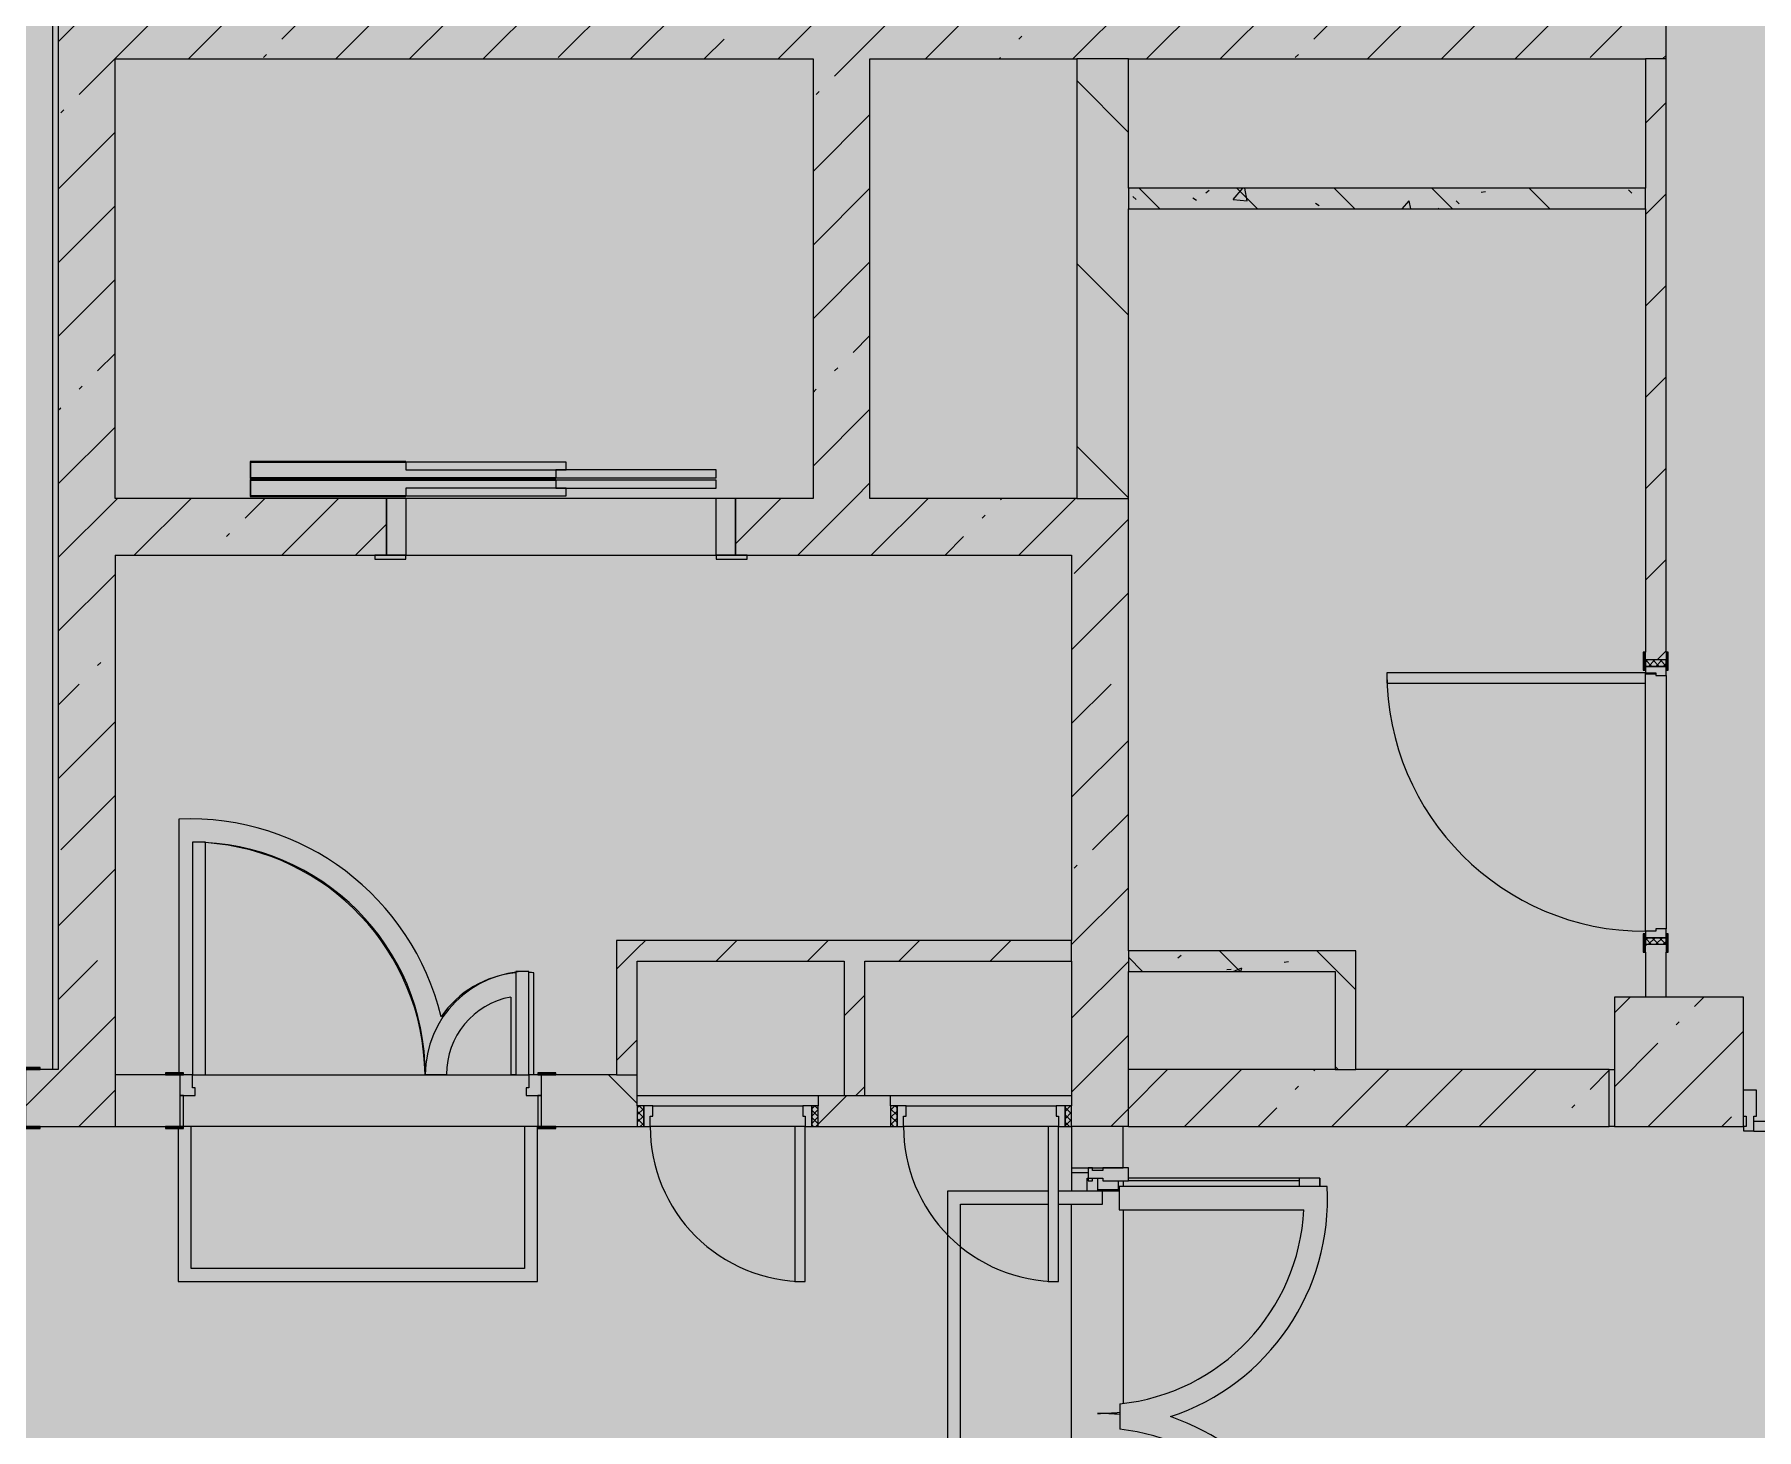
# Model space of a CAD drawing. Header units: millimetres. Extents: x 81663 to 277412, y -8553 to 29000.
# Drawn here: x 242716 to 249378, y 12227 to 17625 of the extents above; entities that cross this region are included whole.
import ezdxf

# ---------------------------------------------------------------- set-up
doc = ezdxf.new("R2010")
doc.units = ezdxf.units.MM
doc.layers.add('A-DETL-GENF-2', color=7, linetype='Continuous', lineweight=9, true_color=0xc0c0c0, transparency=0.4)
for name, color, linetype, lineweight, true_color in [('A-DETL-GENF-3', 7, 'Continuous', 5, 0xe2e2e2), ('A-DETL-GENF-4', 7, 'Continuous', 5, 0xb7b7b7), ('A-DOOR-1', 7, 'Continuous', 5, 0xb7b7b7), ('A-DOOR-2', 7, 'Continuous', 5, 0xe2e2e2), ('A-DOOR-3', 7, 'Continuous', 5, 0xaaaaaa), ('A-DOOR-FRAM-1', 7, 'Continuous', 5, 0xe2e2e2), ('A-DOOR-FRAM-2', 7, 'Continuous', 5, 0xb7b7b7), ('A-DOOR-FRAM-3', 7, 'Continuous', 5, 0xaaaaaa), ('A-FLOR-3', 7, 'Continuous', 5, 0xb7b7b7), ('A-GLAZ-CWMG-4', 7, 'Continuous', 5, 0x737373), ('A-WALL-6', 7, 'Continuous', 9, 0x737373), ('I-WALL-4', 7, 'Continuous', 5, 0x737373), ('I-WALL-5', 7, 'Continuous', 5, 0x787878), ('S-COLS-2', 7, 'Continuous', 5, 0x737373)]:
    doc.layers.add(name, color=color, linetype=linetype, lineweight=lineweight, true_color=true_color)
doc.layers.add('I-WALL-3', color=7, linetype='Continuous', lineweight=5)
doc.layers.add('S-COLS-1', color=7, linetype='Continuous', lineweight=5)
pattern_1 = [(45, (148228.23, 0), (-285.1231, 285.1231), []), (45, (148513.35, 0), (-285.1231, 285.1231), [504.031, -100.806, 16.764, -84.042])]
pattern_2 = [(135, (148228.23, 0), (-353.5534, -353.5534), [])]
pattern_3 = [(45, (148228.23, 0), (-176.7767, 176.7767), [])]
pattern_4 = [(135, (148228.23, 0), (-377.1708, -377.1708), [533.4, -88.9, 17.78, -88.9]), (135, (148228.23, 376.94), (-377.1708, -377.1708), []), (50, (148228.23, 0), (637.6445, -55.7866), [66.675, -733.425]), (355, (148228.2, 0), (-123.3494, 668.6992), [53.34, -586.74]), (100.451, (148281.37, -4.65), (514.299, 612.908), [56.665, -623.315]), (46.184, (148228.2, 177.8), (948.7764, -147.1497), [100.012, -1100.137]), (96.636, (148307.3, 165.5), (830.909, 865.997), [84.998, -934.973]), (351.184, (148228.2, 177.8), (830.918, 865.988), [80.01, -880.11]), (21, (148317.13, 133.35), (530.6506, -357.9283), [66.675, -733.425]), (326, (148317.1, 133.35), (216.308, 644.6585), [53.34, -586.74]), (71.451, (148361.35, 103.5), (746.9596, 286.7243), [56.665, -623.315]), (37.5, (148228.23, 0), (10.81053, 295.9426), [16.764, -562.864, 16.764, -578.866, -588.962]), (37.5, (148228.23, 0), (10.81053, 295.9426), [-1175.258, 16.764, -572.198]), (7.5, (148228.23, 0), (233.8692, 350.6318), [16.764, -322.834, 16.764, -549.529, -224.472]), (7.5, (148228.23, 0), (233.8692, 350.6318), [-905.891, 16.764, -207.708]), (327.5, (148029.98, 0), (474.5678, -20.0513), [16.764, -205.486, 16.764, -676.656, -920.115]), (327.5, (148029.98, 0), (474.5678, -20.0513), [-915.67, 16.764, -903.351]), (317.5, (147941.1, 0), (518.4522, 88.9934), [16.764, -272.161, 16.764, -443.738, -653.415]), (317.5, (147941.1, 0), (518.4522, 88.9934), [-749.427, 16.764, -636.651])]

# ---------------------------------------------------------------- blocks, each defined once
blk = doc.blocks.new('110_Дверь_СКБ_1Ст_Внутренняя1 - Д-3б_п_ 1100x2100h_много всего 2-32816779-2_5_3_птичка')
at = {"layer": 'A-DOOR-2'}
h = blk.add_hatch(color=256, dxfattribs=at)
h.paths.add_polyline_path([(-512.5, 40), (-512.5, -40), (-477.5, -40), (-477.5, 0), (-487.5, 0), (-487.5, 40)])
h.paths.add_polyline_path([(502.5, 0), (502.5, -40), (537.5, -40), (537.5, 40), (512.5, 40), (512.5, 0)])
at = {"layer": 'A-DOOR-3'}
h = blk.add_hatch(dxfattribs=at)
h.set_pattern_fill('FP_88', color=256, style=0, pattern_type=2)
h.set_pattern_definition([(135, (1751.41, 104.685), (-14.14214, -14.14214), []), (225, (1751.41, 104.685), (14.14214, -14.14214), [])])
h.paths.add_polyline_path([(537.5, -40), (562.5, -40), (562.5, 40), (537.5, 40)])
at = {"layer": 'A-DOOR-FRAM-1'}
for points in [[(472.5, 40), (512.5, 40), (512.5, 1040), (472.5, 1040)], [(-567.5, 40), (-497.5, 40), (-497.5, 48), (-567.5, 48)], [(522.5, 40), (592.5, 40), (592.5, 48), (522.5, 48)], [(-567.5, -48), (-497.5, -48), (-497.5, -40), (-567.5, -40)], [(522.5, -48), (592.5, -48), (592.5, -40), (522.5, -40)]]:
    blk.add_hatch(color=256, dxfattribs=at).paths.add_polyline_path(points)
at = {"layer": 'A-DOOR-FRAM-3'}
h = blk.add_hatch(dxfattribs=at)
h.set_pattern_fill('FP_89', color=256, style=0, pattern_type=2)
h.set_pattern_definition([(45, (-371.384, 104.685), (-14.1421, 14.1421), []), (135, (-371.384, 104.685), (-14.1421, -14.1421), [])])
h.paths.add_polyline_path([(-537.5, -40), (-512.5, -40), (-512.5, 40), (-537.5, 40)])
at = {"layer": 'A-DOOR-1'}
for p, q in [((512.5, 1040), (472.5, 1040)), ((472.5, 1040), (472.5, 40)), ((512.5, 40), (512.5, 1040)), ((472.5, 40), (512.5, 40))]:
    blk.add_line(p, q, dxfattribs=at)
blk.add_arc((512.5, 40), 1000, 90, 180, dxfattribs=at)
at = {"layer": 'A-DOOR-FRAM-2'}
for p, q in [((-497.5, 48), (-567.5, 48)), ((-567.5, 48), (-567.5, 40)), ((-567.5, 40), (-497.5, 40)), ((-512.5, 40), (-537.5, 40)), ((-537.5, 40), (-537.5, -40)), ((-487.5, 40), (-512.5, 40)), ((-512.5, 40), (-512.5, -40)), ((-512.5, -40), (-512.5, 40)), ((-497.5, 40), (-512.5, 40)), ((-512.5, 40), (-512.5, 39)), ((-512.5, 39), (-497.5, 39)), ((-497.5, 40), (-497.5, 48)), ((-497.5, 39), (-497.5, 40)), ((-487.5, 0), (-487.5, 40)), ((-477.5, 0), (-487.5, 0)), ((-477.5, -40), (-477.5, 0)), ((512.5, 0), (502.5, 0)), ((502.5, 0), (502.5, -40)), ((512.5, 40), (512.5, 0)), ((537.5, 40), (512.5, 40)), ((592.5, 48), (522.5, 48)), ((522.5, 48), (522.5, 40)), ((537.5, 40), (522.5, 40)), ((522.5, 40), (522.5, 39)), ((522.5, 40), (592.5, 40)), ((522.5, 39), (537.5, 39)), ((537.5, -40), (537.5, 40)), ((562.5, 40), (537.5, 40)), ((537.5, 40), (537.5, -40)), ((537.5, 39), (537.5, 40)), ((562.5, -40), (562.5, 40)), ((592.5, 40), (592.5, 48)), ((-497.5, -40), (-567.5, -40)), ((-567.5, -40), (-567.5, -48)), ((-567.5, -48), (-497.5, -48)), ((-537.5, -40), (-512.5, -40)), ((-497.5, -39), (-512.5, -39)), ((-512.5, -39), (-512.5, -40)), ((-512.5, -40), (-477.5, -40)), ((-512.5, -40), (-497.5, -40)), ((-497.5, -40), (-497.5, -39)), ((-497.5, -48), (-497.5, -40)), ((502.5, -40), (537.5, -40)), ((537.5, -39), (522.5, -39)), ((522.5, -39), (522.5, -40)), ((522.5, -40), (537.5, -40)), ((592.5, -40), (522.5, -40)), ((522.5, -40), (522.5, -48)), ((522.5, -48), (592.5, -48)), ((537.5, -40), (537.5, -39)), ((537.5, -40), (562.5, -40)), ((592.5, -48), (592.5, -40))]:
    blk.add_line(p, q, dxfattribs=at)
blk = doc.blocks.new('110_Дверь_СКБ_2Ст - Д-1_л_Лестничная клетка EIS60 2-32142534-2_5_3_птичка')
at = {"layer": 'A-DOOR-2'}
for points in [[(662.5, 110), (662.5, 1010), (612.5, 1010), (612.5, 110)], [(-587.5, 510), (-637.5, 510), (-637.5, 110), (-587.5, 110), (-587.5, 433.2)], [(712.5, 30), (697.5, 30), (697.5, -110), (712.5, -110), (712.5, -30.6)]]:
    blk.add_hatch(color=256, dxfattribs=at).paths.add_polyline_path(points)
h = blk.add_hatch(color=256, dxfattribs=at)
h.paths.add_polyline_path([(712.5, 110), (662.5, 110), (662.5, 60), (652.5, 60), (652.5, 30), (712.5, 30)])
h.paths.add_polyline_path([(-627.5, 30), (-627.5, 60), (-637.5, 60), (-637.5, 110), (-687.5, 110), (-687.5, 30)])
at = {"layer": 'A-DOOR-FRAM-1'}
for points in [[(-672.5, 110), (-672.5, 118), (-742.5, 118), (-742.5, 110)], [(767.5, 110), (767.5, 118), (697.5, 118), (697.5, 110)], [(-672.5, 30), (-687.5, 30), (-687.5, -110), (-672.5, -110), (-672.5, -30.6)], [(-672.5, -110), (-742.5, -110), (-742.5, -118), (-672.5, -118)], [(767.5, -118), (767.5, -110), (697.5, -110), (697.5, -118)]]:
    blk.add_hatch(color=256, dxfattribs=at).paths.add_polyline_path(points)
at = {"layer": 'A-DOOR-1'}
for p, q in [((662.5, 1010), (612.5, 1010)), ((612.5, 1010), (612.5, 110)), ((662.5, 110), (662.5, 1010)), ((-637.5, 510), (-637.5, 110)), ((-587.5, 510), (-637.5, 510)), ((-587.5, 110), (-587.5, 510)), ((-637.5, 110), (-587.5, 110)), ((612.5, 110), (662.5, 110))]:
    blk.add_line(p, q, dxfattribs=at)
for centre, radius, start, end in [((662.5, 110), 900, 90, 180), ((-637.5, 110), 400, 360, 90)]:
    blk.add_arc(centre, radius, start, end, dxfattribs=at)
at = {"layer": 'A-DOOR-FRAM-2'}
for p, q in [((-672.5, 118), (-742.5, 118)), ((-742.5, 118), (-742.5, 110)), ((-742.5, 110), (-672.5, 110)), ((-637.5, 110), (-687.5, 110)), ((-687.5, 110), (-687.5, 30)), ((-672.5, 110), (-672.5, 118)), ((-637.5, 60), (-637.5, 110)), ((662.5, 110), (662.5, 60)), ((712.5, 110), (662.5, 110)), ((767.5, 118), (697.5, 118)), ((697.5, 118), (697.5, 110)), ((697.5, 110), (767.5, 110)), ((712.5, 30), (712.5, 110)), ((767.5, 110), (767.5, 118)), ((-687.5, 30), (-627.5, 30)), ((-672.5, 30), (-687.5, 30)), ((-687.5, 30), (-687.5, -110)), ((-672.5, -110), (-672.5, 30)), ((-627.5, 60), (-637.5, 60)), ((-627.5, 30), (-627.5, 60)), ((662.5, 60), (652.5, 60)), ((652.5, 60), (652.5, 30)), ((652.5, 30), (712.5, 30)), ((712.5, 30), (697.5, 30)), ((697.5, 30), (697.5, -110)), ((712.5, -110), (712.5, 30)), ((-672.5, -110), (-742.5, -110)), ((-742.5, -110), (-742.5, -118)), ((-742.5, -118), (-672.5, -118)), ((-687.5, -110), (-672.5, -110)), ((-672.5, -118), (-672.5, -110)), ((697.5, -110), (712.5, -110)), ((767.5, -110), (697.5, -110)), ((697.5, -110), (697.5, -118)), ((697.5, -118), (767.5, -118)), ((767.5, -118), (767.5, -110))]:
    blk.add_line(p, q, dxfattribs=at)
blk = doc.blocks.new('110_Дверь_СКБ_2Ст - Д-3а 1450x2100h_Лестничная клетка из коридора-32352288-2_5_3_птичка')
at = {"layer": 'A-DOOR-2'}
for points in [[(-587.5, 100), (-587.5, 1000), (-637.5, 1000), (-637.5, 100)], [(662.5, 100), (662.5, 500), (612.5, 500), (612.5, 100)], [(712.5, -100), (712.5, 20), (697.5, 20), (697.5, -100)]]:
    blk.add_hatch(color=256, dxfattribs=at).paths.add_polyline_path(points)
h = blk.add_hatch(color=256, dxfattribs=at)
h.paths.add_polyline_path([(-627.5, 20), (-627.5, 50), (-637.5, 50), (-637.5, 100), (-687.5, 100), (-687.5, 20)])
h.paths.add_polyline_path([(712.5, 20), (712.5, 100), (662.5, 100), (662.5, 50), (652.5, 50), (652.5, 20)])
at = {"layer": 'A-DOOR-FRAM-1'}
for points in [[(-672.5, 100), (-672.5, 108), (-742.5, 108), (-742.5, 100)], [(767.5, 100), (767.5, 108), (697.5, 108), (697.5, 100)], [(-672.5, -100), (-672.5, 20), (-687.5, 20), (-687.5, -100)], [(-672.5, -108), (-672.5, -100), (-742.5, -100), (-742.5, -108)], [(767.5, -108), (767.5, -100), (697.5, -100), (697.5, -108)]]:
    blk.add_hatch(color=256, dxfattribs=at).paths.add_polyline_path(points)
at = {"layer": 'A-DOOR-1'}
for p, q in [((-637.5, 1000), (-637.5, 100)), ((-587.5, 1000), (-637.5, 1000)), ((-587.5, 100), (-587.5, 1000)), ((662.5, 500), (612.5, 500)), ((612.5, 500), (612.5, 100)), ((662.5, 100), (662.5, 500)), ((-637.5, 100), (-587.5, 100)), ((612.5, 100), (662.5, 100))]:
    blk.add_line(p, q, dxfattribs=at)
for centre, radius, start, end in [((-637.5, 100), 900, 0, 90), ((662.5, 100), 400, 90, 180)]:
    blk.add_arc(centre, radius, start, end, dxfattribs=at)
at = {"layer": 'A-DOOR-FRAM-2'}
for p, q in [((-672.5, 108), (-742.5, 108)), ((-742.5, 108), (-742.5, 100)), ((-742.5, 100), (-672.5, 100)), ((-637.5, 100), (-687.5, 100)), ((-687.5, 100), (-687.5, 20)), ((-672.5, 100), (-672.5, 108)), ((-637.5, 50), (-637.5, 100)), ((662.5, 100), (662.5, 50)), ((712.5, 100), (662.5, 100)), ((767.5, 108), (697.5, 108)), ((697.5, 108), (697.5, 100)), ((697.5, 100), (767.5, 100)), ((712.5, 20), (712.5, 100)), ((767.5, 100), (767.5, 108)), ((-687.5, 20), (-627.5, 20)), ((-672.5, 20), (-687.5, 20)), ((-687.5, 20), (-687.5, -100)), ((-672.5, -100), (-672.5, 20)), ((-627.5, 50), (-637.5, 50)), ((-627.5, 20), (-627.5, 50)), ((662.5, 50), (652.5, 50)), ((652.5, 50), (652.5, 20)), ((652.5, 20), (712.5, 20)), ((712.5, 20), (697.5, 20)), ((697.5, 20), (697.5, -100)), ((712.5, -100), (712.5, 20)), ((-672.5, -100), (-742.5, -100)), ((-742.5, -100), (-742.5, -108)), ((-742.5, -108), (-672.5, -108)), ((-687.5, -100), (-672.5, -100)), ((-672.5, -108), (-672.5, -100)), ((697.5, -100), (712.5, -100)), ((767.5, -100), (697.5, -100)), ((697.5, -100), (697.5, -108)), ((697.5, -108), (767.5, -108)), ((767.5, -108), (767.5, -100))]:
    blk.add_line(p, q, dxfattribs=at)
blk = doc.blocks.new('110_Дверь_СКБ_1Ст - д-18 700x2100h_Технический шкаф ЭОМ и СС-23698042-2_5_3_птичка')
at = {"layer": 'A-DOOR-2'}
h = blk.add_hatch(color=256, dxfattribs=at)
h.paths.add_polyline_path([(312.5, 60), (312.5, 20), (302.5, 20), (302.5, -20), (337.5, -20), (337.5, 60)])
h.paths.add_polyline_path([(-287.5, 60), (-312.5, 60), (-312.5, -20), (-277.5, -20), (-277.5, 20), (-287.5, 20)])
at = {"layer": 'A-DOOR-3'}
h = blk.add_hatch(dxfattribs=at)
h.set_pattern_fill('FP_123', color=256, style=0, pattern_type=2)
h.set_pattern_definition([(135, (1951.41, 124.685), (-14.14214, -14.14214), []), (225, (1951.41, 124.685), (14.14214, -14.14214), [])])
h.paths.add_polyline_path([(362.5, 60), (337.5, 60), (337.5, -20), (362.5, -20)])
at = {"layer": 'A-DOOR-FRAM-1'}
blk.add_hatch(color=256, dxfattribs=at).paths.add_polyline_path([(-247.5, 660), (-287.5, 660), (-287.5, 60), (-247.5, 60), (-247.5, 503.6)])
at = {"layer": 'A-DOOR-FRAM-3'}
h = blk.add_hatch(dxfattribs=at)
h.set_pattern_fill('FP_124', color=256, style=0, pattern_type=2)
h.set_pattern_definition([(45, (-171.384, 124.685), (-14.1421, 14.1421), []), (135, (-171.384, 124.685), (-14.1421, -14.1421), [])])
h.paths.add_polyline_path([(-312.5, 60), (-337.5, 60), (-337.5, -20), (-312.5, -20)])
at = {"layer": 'A-DOOR-1'}
for p, q in [((-287.5, 660), (-287.5, 60)), ((-247.5, 660), (-287.5, 660)), ((-247.5, 60), (-247.5, 660)), ((-287.5, 60), (-247.5, 60))]:
    blk.add_line(p, q, dxfattribs=at)
blk.add_arc((-287.5, 60), 600, 360, 90, dxfattribs=at)
at = {"layer": 'A-DOOR-FRAM-2'}
for p, q in [((-312.5, 60), (-337.5, 60)), ((-337.5, 60), (-337.5, -20)), ((-287.5, 60), (-312.5, 60)), ((-312.5, 60), (-312.5, -20)), ((-312.5, -20), (-312.5, 60)), ((-287.5, 20), (-287.5, 60)), ((-277.5, 20), (-287.5, 20)), ((-277.5, -20), (-277.5, 20)), ((-247.5, 60), (312.5, 60)), ((312.5, 20), (302.5, 20)), ((302.5, 20), (302.5, -20)), ((312.5, 60), (312.5, 20)), ((337.5, 60), (312.5, 60)), ((337.5, -20), (337.5, 60)), ((362.5, 60), (337.5, 60)), ((337.5, 60), (337.5, -20)), ((362.5, -20), (362.5, 60)), ((-337.5, -20), (-312.5, -20)), ((-312.5, -20), (-277.5, -20)), ((302.5, -20), (-277.5, -20)), ((302.5, -20), (337.5, -20)), ((337.5, -20), (362.5, -20))]:
    blk.add_line(p, q, dxfattribs=at)
blk = doc.blocks.new('BSC_Колонна _Прямоугольная - 500х500-17857564-2_5_3_птичка')
at = {"layer": 'S-COLS-1'}
h = blk.add_hatch(dxfattribs=at)
h.set_pattern_fill('FP_154', color=256, style=0, pattern_type=2)
h.set_pattern_definition([(45, (-100850, -13650), (-285.1231, 285.1231), []), (45, (-100564.88, -13650), (-285.1231, 285.1231), [504.031, -100.806, 16.764, -84.042])])
h.paths.add_polyline_path([(-250, -250), (250, -250), (250, 250), (-250, 250), (-250, -115.2)])
at = {"layer": 'S-COLS-2'}
for p, q in [((250, 250), (-250, 250)), ((-250, 250), (-250, -250)), ((250, -250), (250, 250)), ((-250, -250), (250, -250))]:
    blk.add_line(p, q, dxfattribs=at)
blk = doc.blocks.new('DOR_Дверь лифта - 1350х2050h-19118285-2_5_3_птичка')
at = {"layer": 'A-DOOR-1'}
for p, q in [((-600, 125), (-720, 125)), ((-720, 125), (-720, 110)), ((-720, 110), (-600, 110)), ((-675, 110), (-675, -110)), ((-600, 110), (-675, 110)), ((-600, 110), (-600, 125)), ((600, 110), (-600, 110)), ((-600, 110), (-600, -110)), ((720, 125), (600, 125)), ((600, 125), (600, 110)), ((600, -110), (600, 110)), ((675, 110), (600, 110)), ((600, 110), (720, 110)), ((675, -110), (675, 110)), ((720, 110), (720, 125)), ((-675, -110), (-600, -110)), ((-600, -110), (600, -110)), ((-20, -120), (-20, -150)), ((600, -120), (-20, -120)), ((600, -110), (675, -110)), ((600, -150), (600, -120)), ((-600, -150), (-600, -180)), ((20, -150), (-600, -150)), ((-600, -180), (20, -180)), ((-600, -190), (-600, -220)), ((20, -190), (-600, -190)), ((-20, -150), (600, -150)), ((20, -180), (20, -150)), ((20, -220), (20, -190)), ((-600, -220), (20, -220)), ((-20, -220), (-20, -250)), ((600, -220), (-20, -220)), ((-20, -250), (600, -250)), ((600, -250), (600, -220))]:
    blk.add_line(p, q, dxfattribs=at)
at = {"layer": 'A-DOOR-FRAM-2'}
for p, q in [((600, -117), (600, -120)), ((1203, -117), (600, -117)), ((600, -120), (1200, -120)), ((1200, -120), (1200, -180)), ((1203, -183), (1203, -117)), ((1200, -180), (20, -180)), ((20, -180), (20, -183)), ((20, -183), (1203, -183)), ((1203, -187), (20, -187)), ((20, -187), (20, -190)), ((20, -190), (1200, -190)), ((1200, -190), (1200, -250)), ((1203, -253), (1203, -187)), ((600, -250), (600, -253)), ((1200, -250), (600, -250)), ((600, -253), (1203, -253))]:
    blk.add_line(p, q, dxfattribs=at)
blk = doc.blocks.new('Дверь_Витражная_остекление_ - ВВ-7 остекление-32349468-2_5_3_птичка')
at = {"layer": 'A-DETL-GENF-3'}
for points in [[(-860, -106.8), (-860, -880), (-837.2, -880), (-837.2, -106.8), (-815, -106.8), (-815, -20), (-860, -20)], [(865, -103.8), (877.8, -103.8), (877.8, -880), (910, -880), (910, -140), (900, -140), (900, -40), (910, -40), (910, -20), (865, -20)]]:
    blk.add_hatch(color=256, dxfattribs=at).paths.add_polyline_path(points)
at = {"layer": 'A-DETL-GENF-4'}
for p, q in [((-815, -20), (-860, -20)), ((-860, -880), (-860, -20)), ((-815, -20), (-860, -20)), ((-860, -20), (-860, -880)), ((-815, -106.8), (-815, -20)), ((-815, -106.8), (-815, -20)), ((865, -103.8), (865, -20)), ((865, -20), (865, -103.8)), ((-860, -100), (-815, -100)), ((-850, -800), (-850, -100)), ((-806, -106.8), (-806, -100)), ((900, -100), (865, -100)), ((900, -800), (900, -140)), ((910, -880), (910, -140)), ((910, -880), (910, -140)), ((-860, -800), (-837.2, -800)), ((910, -800), (877.8, -800)), ((-860, -880), (-837.2, -880)), ((-860, -880), (-837.2, -880)), ((910, -880), (877.8, -880)), ((877.8, -880), (910, -880))]:
    blk.add_line(p, q, dxfattribs=at)
at = {"layer": 'A-DOOR-1'}
for p, q in [((-910, 20), (-860, 20)), ((-910, -20), (-910, 20)), ((-860, 20), (-860, -20)), ((860, 20), (910, 20)), ((860, -20), (860, 20)), ((910, 20), (910, -20)), ((-860, -20), (-910, -20)), ((-860, -880), (-860, -20)), ((910, -20), (860, -20)), ((860, -103.8), (860, -39))]:
    blk.add_line(p, q, dxfattribs=at)
for centre, start, end in [((-860, -20), 354.22155, 0), ((860, -20), 180, 185.77845), ((-860, -20), 270, 271.54729)]:
    blk.add_arc(centre, 860, start, end, dxfattribs=at)
blk = doc.blocks.new('Прямоугольный импост - Импост структурный с накладкой - 160мм Темный-32348142-2_5_3_птичка')
at = {"layer": 'A-GLAZ-CWMG-4'}
for p, q in [((0, 17), (-50, 17)), ((-50, 17), (-50, 0)), ((-50, 0), (-40, 0)), ((-40, 0), (-40, -40)), ((-10, -40), (-10, 0)), ((-10, 0), (0, 0)), ((0, 0), (0, 17)), ((-40, -40), (-50, -40)), ((-50, -40), (-50, -140)), ((0, -40), (-10, -40)), ((0, -140), (0, -40)), ((-50, -140), (0, -140))]:
    blk.add_line(p, q, dxfattribs=at)
blk = doc.blocks.new('Дверь_Витражная_остекление_ - ВВ-22-32429667-2_5_3_птичка')
at = {"layer": 'A-DETL-GENF-3'}
for points in [[(-642.5, -710), (-642.5, -20), (-687.5, -20), (-687.5, -710)], [(737.5, -705), (737.5, -20), (692.5, -20), (692.5, -705)]]:
    blk.add_hatch(color=256, dxfattribs=at).paths.add_polyline_path(points)
at = {"layer": 'A-DETL-GENF-4'}
for p, q in [((-642.5, -20), (-687.5, -20)), ((-687.5, -710), (-687.5, -20)), ((-642.5, -20), (-687.5, -20)), ((-687.5, -20), (-687.5, -710)), ((-642.5, -710), (-642.5, -20)), ((-642.5, -710), (-642.5, -20)), ((692.5, -705), (692.5, -20)), ((692.5, -20), (692.5, -705)), ((737.5, -705), (737.5, -20)), ((737.5, -705), (737.5, -20)), ((-687.5, -100), (-642.5, -100)), ((-677.5, -630), (-677.5, -100)), ((-633.5, -630), (-633.5, -100)), ((683.5, -625), (683.5, -100)), ((737.5, -100), (692.5, -100)), ((727.5, -625), (727.5, -100)), ((-687.5, -630), (-642.5, -630)), ((737.5, -625), (692.5, -625)), ((-687.5, -710), (-642.5, -710)), ((-687.5, -710), (-642.5, -710)), ((737.5, -705), (692.5, -705)), ((692.5, -705), (737.5, -705))]:
    blk.add_line(p, q, dxfattribs=at)
at = {"layer": 'A-DOOR-1'}
for p, q in [((-737.5, 20), (-687.5, 20)), ((-737.5, -20), (-737.5, 20)), ((-687.5, 20), (-687.5, -20)), ((687.5, 20), (737.5, 20)), ((687.5, -20), (687.5, 20)), ((737.5, 20), (737.5, -20)), ((-687.5, -20), (-737.5, -20)), ((-687.5, -710), (-687.5, -20)), ((687.5, -705), (687.5, -20)), ((737.5, -20), (687.5, -20))]:
    blk.add_line(p, q, dxfattribs=at)
for centre, radius, start, end in [((-687.5, -20), 690, 270, 0), ((687.5, -20), 685, 180, 270)]:
    blk.add_arc(centre, radius, start, end, dxfattribs=at)
blk = doc.blocks.new('Прямоугольный импост - Импост структурный с накладкой - 160мм Темный-V160-2_5_3_птичка')
at = {"layer": 'A-GLAZ-CWMG-4'}
for p, q in [((0, 17), (-40, 17)), ((-10, -40), (-10, 0)), ((-10, 0), (0, 0)), ((0, 0), (0, 17)), ((-40, -40), (-50, -40)), ((-50, -40), (-50, -140)), ((-40, -20), (-40, -40)), ((0, -40), (-10, -40)), ((-50, -140), (0, -140))]:
    blk.add_line(p, q, dxfattribs=at)

msp = doc.modelspace()

# ---------------------------------------------------------------- hatches: boundary and pattern name
at = {"layer": 'A-DETL-GENF-2'}
msp.add_hatch(color=256, dxfattribs=at).paths.add_polyline_path([(270445.2, -258), (273466.2, -258), (273466.2, 21558), (241536.2, 21558), (241536.2, 27348), (233088.2, 27348), (233088.2, 5750), (237430.2, 5750), (237430.2, -258), (269517.7, -258)])
at = {"layer": 'I-WALL-3'}
h = msp.add_hatch(dxfattribs=at)
h.set_pattern_fill('FP_56', color=256, style=0, pattern_type=2)
h.set_pattern_definition(pattern_1)
h.paths.add_polyline_path([(248948.2, 17530), (249028.2, 17530), (249028.2, 17750), (242808.2, 17750), (242808.2, 17530), (247431.6, 17530)])
h = msp.add_hatch(dxfattribs=at)
h.set_pattern_fill('FP_56', color=256, style=0, pattern_type=2)
h.set_pattern_definition(pattern_1)
h.paths.add_polyline_path([(243028.2, 13620), (243028.2, 17530), (242808.2, 17530), (242808.2, 13620)])
h = msp.add_hatch(dxfattribs=at)
h.set_pattern_fill('FP_56', color=256, style=0, pattern_type=2)
h.set_pattern_definition(pattern_1)
h.paths.add_polyline_path([(245948.2, 15830), (245948.2, 17530), (245728.2, 17530), (245728.2, 15830)])
h = msp.add_hatch(dxfattribs=at)
h.set_pattern_fill('FP_59', color=256, style=0, pattern_type=2)
h.set_pattern_definition(pattern_2)
h.paths.add_polyline_path([(246948.2, 15830), (246948.2, 17530), (246748.2, 17530), (246748.2, 15830)])
h = msp.add_hatch(dxfattribs=at)
h.set_pattern_fill('FP_60', color=256, style=0, pattern_type=2)
h.set_pattern_definition(pattern_3)
h.paths.add_polyline_path([(248975.3, 13900), (249028.2, 13900), (249028.2, 14105), (248948.2, 14105), (248948.2, 13900)])
h.paths.add_polyline_path([(248948.2, 15205), (249028.2, 15205), (249028.2, 17530), (248948.2, 17530), (248948.2, 15235)])
h = msp.add_hatch(dxfattribs=at)
h.set_pattern_fill('FP_56', color=256, style=0, pattern_type=2)
h.set_pattern_definition(pattern_1)
h.paths.add_polyline_path([(243028.2, 15610), (244078.2, 15610), (244078.2, 15830), (243028.2, 15830)])
h.paths.add_polyline_path([(246728.2, 15610), (246948.2, 15610), (246948.2, 15830), (245428.2, 15830), (245428.2, 15610)])
h = msp.add_hatch(dxfattribs=at)
h.set_pattern_fill('FP_56', color=256, style=0, pattern_type=2)
h.set_pattern_definition(pattern_1)
h.paths.add_polyline_path([(246728.2, 13400), (246948.2, 13400), (246948.2, 15610), (246728.2, 15610), (246728.2, 13480)])
h = msp.add_hatch(dxfattribs=at)
h.set_pattern_fill('FP_60', color=256, style=0, pattern_type=2)
h.set_pattern_definition(pattern_3)
h.paths.add_polyline_path([(245048.2, 13600), (245048.2, 14120), (244968.2, 14120), (244968.2, 13600)])
h = msp.add_hatch(dxfattribs=at)
h.set_pattern_fill('FP_60', color=256, style=0, pattern_type=2)
h.set_pattern_definition(pattern_3)
h.paths.add_polyline_path([(245928.2, 14040), (246728.2, 14040), (246728.2, 14120), (245048.2, 14120), (245048.2, 14040), (245848.2, 14040)])
h = msp.add_hatch(dxfattribs=at)
h.set_pattern_fill('FP_60', color=256, style=0, pattern_type=2)
h.set_pattern_definition(pattern_3)
h.paths.add_polyline_path([(245848.2, 13520), (245928.2, 13520), (245928.2, 14040), (245848.2, 14040), (245848.2, 13534.8)])
h = msp.add_hatch(dxfattribs=at)
h.set_pattern_fill('FP_56', color=256, style=0, pattern_type=2)
h.set_pattern_definition(pattern_1)
h.paths.add_polyline_path([(242738.2, 13400), (243028.2, 13400), (243028.2, 13620), (242683.2, 13620), (242683.2, 13400)])
h.paths.add_polyline_path([(241258.2, 13400), (241283.2, 13400), (241283.2, 13620), (241258.2, 13620), (241258.2, 13534.8)])
h = msp.add_hatch(dxfattribs=at)
h.set_pattern_fill('FP_59', color=256, style=0, pattern_type=2)
h.set_pattern_definition(pattern_2)
h.paths.add_polyline_path([(244678.2, 13400), (245048.2, 13400), (245048.2, 13600), (244678.2, 13600), (244678.2, 13520)])
h.paths.add_polyline_path([(243223.2, 13400), (243278.2, 13400), (243278.2, 13600), (243028.2, 13600), (243028.2, 13400), (243078.2, 13400)])
h = msp.add_hatch(dxfattribs=at)
h.set_pattern_fill('FP_56', color=256, style=0, pattern_type=2)
h.set_pattern_definition(pattern_1)
h.paths.add_polyline_path([(247257.2, 13400), (248808.2, 13400), (248808.2, 13620), (246948.2, 13620), (246948.2, 13400)])
h = msp.add_hatch(dxfattribs=at)
h.set_pattern_fill('FP_157', color=256, style=0, pattern_type=2)
h.set_pattern_definition([(45, (148228.23, 0), (-427.6843, 427.6843), []), (45, (148513.35, 0), (-427.6843, 427.6843), [])])
h.paths.add_polyline_path([(246028.2, 13400), (246028.2, 13520), (245748.2, 13520), (245748.2, 13400), (245865.9, 13400)])
at = {"layer": 'I-WALL-5'}
h = msp.add_hatch(dxfattribs=at)
h.set_pattern_fill('FP_69', color=256, style=0, pattern_type=2)
h.set_pattern_definition(pattern_4)
h.paths.add_polyline_path([(246948.2, 16950), (248948.2, 16950), (248948.2, 17030), (246948.2, 17030)])
h = msp.add_hatch(dxfattribs=at)
h.set_pattern_fill('FP_69', color=256, style=0, pattern_type=2)
h.set_pattern_definition(pattern_4)
h.paths.add_polyline_path([(247748.2, 14000), (247828.2, 14000), (247828.2, 14080), (246948.2, 14080), (246948.2, 14000), (247257.2, 14000)])
h = msp.add_hatch(dxfattribs=at)
h.set_pattern_fill('FP_69', color=256, style=0, pattern_type=2)
h.set_pattern_definition(pattern_4)
h.paths.add_polyline_path([(247828.2, 13620), (247828.2, 14000), (247748.2, 14000), (247748.2, 13620)])

# ---------------------------------------------------------------- linework, layer by layer
at = {"layer": 'A-FLOR-3'}
for p, q in [((242787.2, 13620), (242787.2, 17750)), ((248988.2, 15150), (248948.2, 15150)), ((243274.7, 14589.2), (243274.7, 13608)), ((244648.7, 13601.1), (244648.7, 13994.7)), ((244558.7, 13900.9), (244558.7, 13601.1)), ((243293.2, 13601.1), (243328.2, 13601.1)), ((244227.1, 13601.1), (244310.2, 13601.1)), ((244558.7, 13601.1), (244578.2, 13601.1)), ((244628.2, 13601.1), (244648.7, 13601.1)), ((248808.2, 13620), (248828.2, 13620)), ((243272.7, 13392), (243272.7, 12800)), ((243322.7, 13400), (243293.2, 13400)), ((243322.7, 12850), (243322.7, 13400)), ((244661.9, 13400), (244611.9, 13400)), ((244611.9, 13400), (244611.9, 12850)), ((244661.9, 12800), (244661.9, 13400)), ((248828.2, 13400), (248808.2, 13400)), ((246792.2, 13221.2), (246728.2, 13221.2)), ((246248.2, 13150), (246248.2, 11481.2)), ((246638.2, 13150), (246248.2, 13150)), ((246789.2, 13150), (246678.2, 13150)), ((246848.2, 13150), (246829.2, 13150)), ((246848.2, 13100), (246848.2, 13150)), ((247716.6, 13167.8), (246913.1, 13167.8)), ((246913.1, 13167.8), (246913.1, 13078)), ((246298.2, 11531.2), (246298.2, 13100)), ((246298.2, 13100), (246638.2, 13100)), ((246678.2, 13100), (246848.2, 13100)), ((246913.1, 13078), (247627.1, 13078)), ((243272.7, 12800), (244661.9, 12800)), ((244611.9, 12850), (243322.7, 12850)), ((246914.5, 12327), (246914.5, 12228.6))]:
    msp.add_line(p, q, dxfattribs=at)
for centre, radius, start, end in [((243317.2, 13590.1), 1000, 13.54971, 92.43764), ((243317.2, 13590.1), 910, 0.6926, 86.14974), ((244615.2, 13601.1), 395, 95.37122, 145.57769), ((244615.2, 13601.1), 395, 85.12655, 88.10651), ((244615.2, 13601.1), 305, 100.66451, 180), ((246833.1, 13117.8), 885, 288.26618, 3.23877), ((246833.1, 13117.8), 795, 275.8832, 357.13064), ((246833.1, 11452.8), 870, 360, 71.40745), ((246833.1, 11452.8), 780, 6.57701, 84.00325)]:
    msp.add_arc(centre, radius, start, end, dxfattribs=at)
at = {"layer": 'A-WALL-6'}
for p, q in [((246948.2, 17530), (246748.2, 17530)), ((249028.2, 17530), (248948.2, 17530)), ((246948.2, 17030), (246948.2, 16950)), ((248948.2, 16950), (248948.2, 17030)), ((246748.2, 15830), (246948.2, 15830)), ((246728.2, 14040), (246728.2, 14120)), ((246948.2, 14080), (246948.2, 14000)), ((244968.2, 13600), (245048.2, 13600)), ((247748.2, 13620), (247828.2, 13620)), ((245848.2, 13520), (245928.2, 13520))]:
    msp.add_line(p, q, dxfattribs=at)
at = {"layer": 'I-WALL-4'}
for p, q in [((249028.2, 15235), (249028.2, 20755)), ((242808.2, 17750), (242808.2, 13620)), ((243028.2, 15830), (243028.2, 17530)), ((243028.2, 17530), (245728.2, 17530)), ((245728.2, 17530), (245728.2, 15830)), ((245948.2, 17530), (246748.2, 17530)), ((245948.2, 15830), (245948.2, 17530)), ((246748.2, 17530), (246748.2, 15830)), ((246948.2, 17530), (248948.2, 17530)), ((246948.2, 17030), (246948.2, 17530)), ((248948.2, 17530), (248948.2, 17030)), ((248948.2, 17030), (246948.2, 17030)), ((246948.2, 16950), (248948.2, 16950)), ((246948.2, 14080), (246948.2, 16950)), ((248948.2, 16950), (248948.2, 15235)), ((244078.2, 15830), (243028.2, 15830)), ((244078.2, 15610), (244078.2, 15830)), ((245728.2, 15830), (245428.2, 15830)), ((245428.2, 15830), (245428.2, 15610)), ((246748.2, 15830), (245948.2, 15830)), ((243028.2, 15610), (244078.2, 15610)), ((243028.2, 15610), (243028.2, 13400)), ((245428.2, 15610), (246728.2, 15610)), ((246728.2, 15610), (246728.2, 14120)), ((249028.2, 15145), (249028.2, 14165)), ((248948.2, 14155), (248948.2, 15115)), ((244968.2, 14120), (244968.2, 13600)), ((246728.2, 14120), (244968.2, 14120)), ((247828.2, 14080), (246948.2, 14080)), ((247828.2, 13620), (247828.2, 14080)), ((248948.2, 14075), (248948.2, 13900)), ((249028.2, 13900), (249028.2, 14075)), ((245048.2, 13480), (245048.2, 14040)), ((245048.2, 14040), (245848.2, 14040)), ((245848.2, 14040), (245848.2, 13520)), ((245928.2, 14040), (246728.2, 14040)), ((245928.2, 13520), (245928.2, 14040)), ((246728.2, 14040), (246728.2, 13480)), ((246948.2, 14000), (247748.2, 14000)), ((246948.2, 13400), (246948.2, 14000)), ((247748.2, 14000), (247748.2, 13620)), ((242808.2, 13620), (242738.2, 13620)), ((243223.2, 13600), (243028.2, 13600)), ((243378.2, 13600), (244578.2, 13600)), ((244968.2, 13600), (244733.2, 13600)), ((247748.2, 13620), (246948.2, 13620)), ((248808.2, 13620), (247828.2, 13620)), ((248808.2, 13400), (248808.2, 13620)), ((245048.2, 13520), (245848.2, 13520)), ((245748.2, 13520), (245748.2, 13480)), ((245928.2, 13520), (246728.2, 13520)), ((246028.2, 13480), (246028.2, 13520)), ((242738.2, 13400), (243028.2, 13400)), ((243028.2, 13400), (243223.2, 13400)), ((244611.9, 13400), (243322.7, 13400)), ((244733.2, 13400), (245048.2, 13400)), ((245748.2, 13400), (246028.2, 13400)), ((246948.2, 13400), (246728.2, 13400)), ((246728.2, 13400), (246728.2, 13150)), ((246928.2, 13240), (246928.2, 13400)), ((246948.2, 13400), (248808.2, 13400)), ((246728.2, 13240), (246928.2, 13240)), ((246928.2, 13190), (246928.2, 13167.8)), ((246728.2, 11531.2), (246728.2, 13100)), ((246928.2, 13078), (246928.2, 12329.3))]:
    msp.add_line(p, q, dxfattribs=at)

# ---------------------------------------------------------------- block references
at = {"layer": 'A-DOOR-1'}
for name, p, rotation in [('DOR_Дверь лифта - 1350х2050h-19118285-2_5_3_птичка', (244753.2, 15720), 180), ('110_Дверь_СКБ_1Ст_Внутренняя1 - Д-3б_п_ 1100x2100h_много всего 2-32816779-2_5_3_птичка', (248988.2, 14642.5), 90), ('110_Дверь_СКБ_1Ст - д-18 700x2100h_Технический шкаф ЭОМ и СС-23698042-2_5_3_птичка', (245410.7, 13460), 180), ('110_Дверь_СКБ_1Ст - д-18 700x2100h_Технический шкаф ЭОМ и СС-23698042-2_5_3_птичка', (246390.7, 13460), 180), ('Дверь_Витражная_остекление_ - ВВ-7 остекление-32349468-2_5_3_птичка', (246809.2, 12290), 89.99999999999993)]:
    msp.add_blockref(name, p, dxfattribs=dict(at, rotation=rotation))
for name, p in [('110_Дверь_СКБ_2Ст - Д-1_л_Лестничная клетка EIS60 2-32142534-2_5_3_птичка', (241970.7, 13510)), ('110_Дверь_СКБ_2Ст - Д-3а 1450x2100h_Лестничная клетка из коридора-32352288-2_5_3_птичка', (243965.7, 13500)), ('Дверь_Витражная_остекление_ - ВВ-22-32429667-2_5_3_птичка', (250105.7, 13400))]:
    msp.add_blockref(name, p, dxfattribs=at)
at = {"layer": 'A-GLAZ-CWMG-4'}
for name, p, rotation in [('Прямоугольный импост - Импост структурный с накладкой - 160мм Темный-V160-2_5_3_птичка', (249328.2, 13400), 180), ('Прямоугольный импост - Импост структурный с накладкой - 160мм Темный-32348142-2_5_3_птичка', (246809.2, 13240), 89.99999999999993)]:
    msp.add_blockref(name, p, dxfattribs=dict(at, rotation=rotation))
at = {"layer": 'S-COLS-2'}
msp.add_blockref('BSC_Колонна _Прямоугольная - 500х500-17857564-2_5_3_птичка', (249078.2, 13650), dxfattribs=at)

doc.saveas('drawing.dxf')
